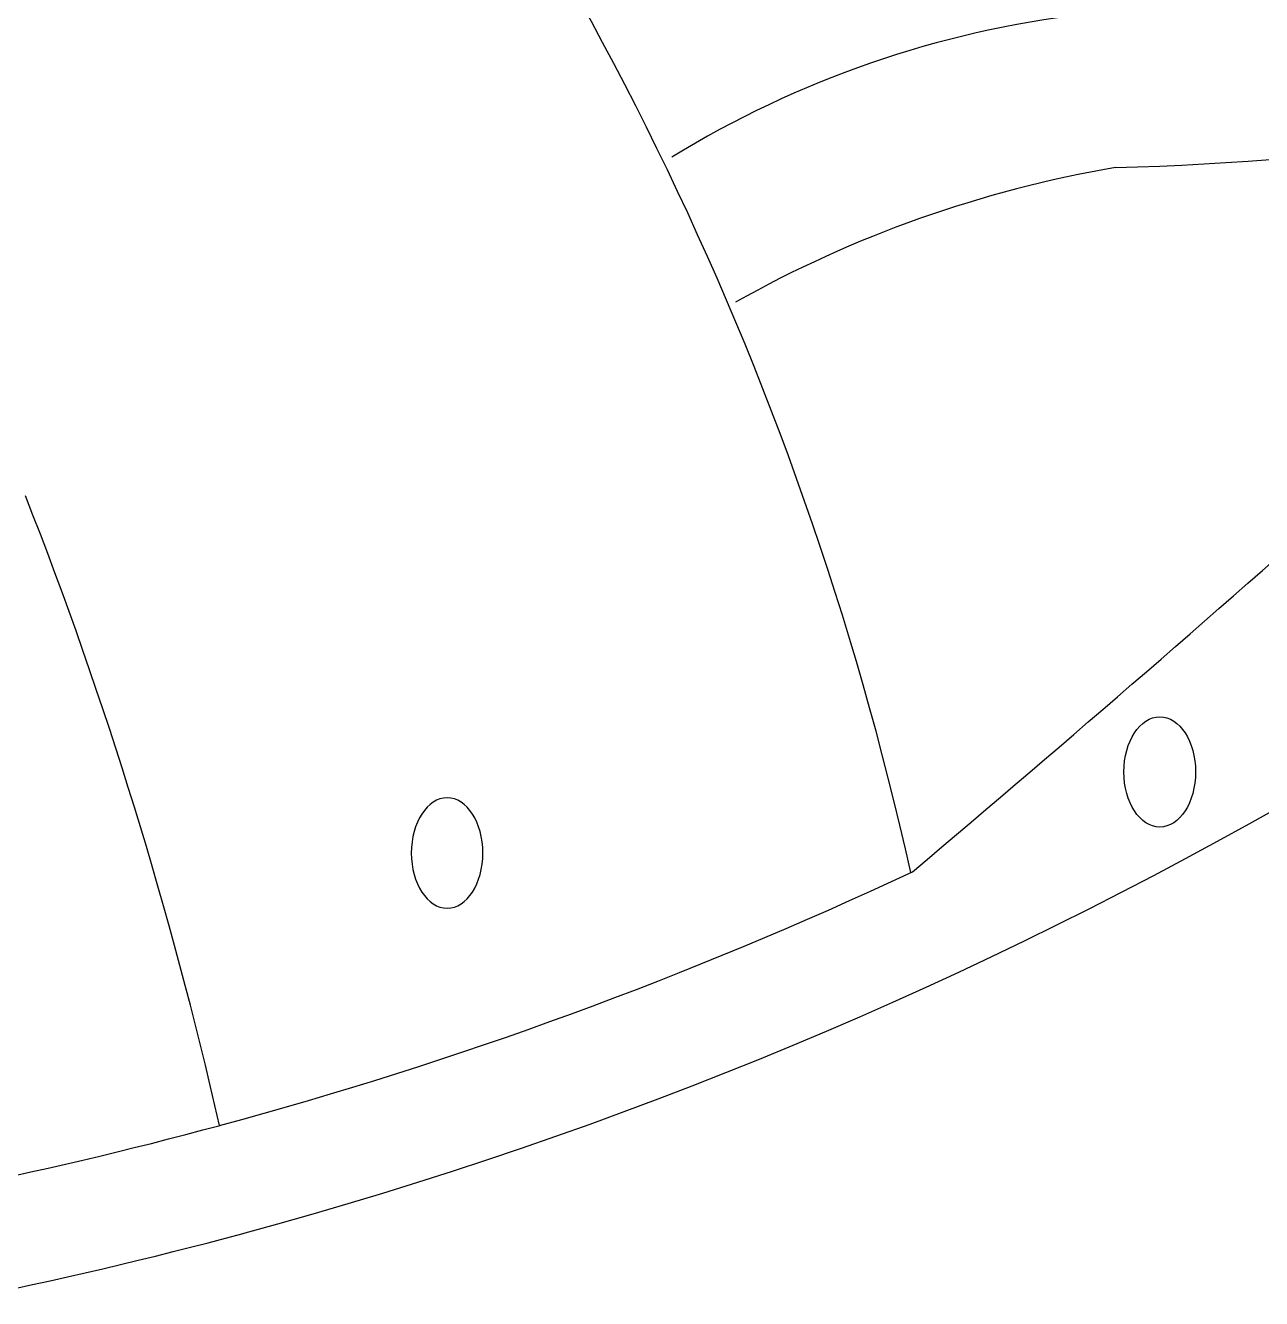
# Model space of a CAD drawing. Extents: x 409 to 498, y 628 to 778.
# Drawn here: x 465.69 to 471.3, y 693.57 to 699.34 of the extents above; entities that cross this region are included whole.
import ezdxf

# ---------------------------------------------------------------- set-up
doc = ezdxf.new("R2010")
doc.units = 0
doc.header["$MEASUREMENT"] = 0
doc.layers.add('1', color=4, linetype='Continuous')

# ---------------------------------------------------------------- blocks, each defined once
blk = doc.blocks.new('2011PULSE')
at = {"layer": '1', "color": 3, "linetype": 'Continuous'}
for centre, radius, start, end in [((46.7449, 46.8429), 14.7358, 12.54508, 66.40208), ((62.4513, 49.3624), 4.6027, 96.65453, 121.51386), ((-5.0077, 128.4458), 102.5738, 310.154404, 313.271053), ((61.6705, 67.1504), 13.9167, 271.5883, 284.79508), ((52.8269, 67.8935), 20.1866, 285.14496, 315.0352), ((62.9556, 47.9654), 5.3498, 99.67798, 119.34223), ((52.9791, 67.4635), 19.2318, 285.12099, 295.09909), ((52.9598, 67.5202), 19.7916, 269.89375, 285.06094)]:
    blk.add_arc(centre, radius, start, end, dxfattribs=at)
at = {"layer": '1', "color": 2, "linetype": 'Continuous'}
for centre, radius, start, end in [((38.6472, 44.4941), 19.8435, 12.82139, 21.45194), ((52.9598, 67.5202), 19.2916, 269.89375, 285.13882)]:
    blk.add_arc(centre, radius, start, end, dxfattribs=at)
at = {"layer": '1', "color": 2}
blk.add_ellipse((62.2571, 50.5001), major_axis=(0, 0.25), ratio=0.649149, dxfattribs=at)
at = {"layer": '1', "color": 2, "extrusion": (0, 0, -1)}
blk.add_ellipse((59.0272, 50.1326), major_axis=(0, -0.25), ratio=0.649149, dxfattribs=at)

msp = doc.modelspace()

# ---------------------------------------------------------------- block references
at = {"layer": '1'}
msp.add_blockref('2011PULSE', (408.577, 645.4604), dxfattribs=at)

doc.saveas('drawing.dxf')
